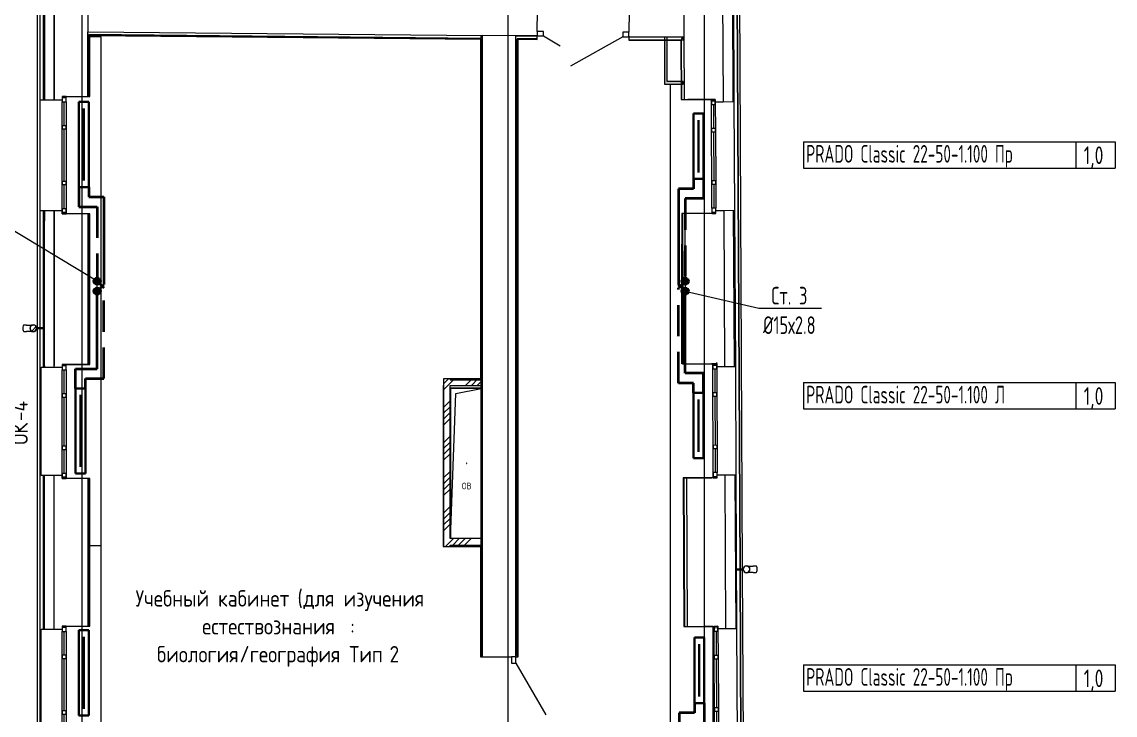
# Model space of a CAD drawing. Header units: millimetres. Extents: x -3929 to 624051, y 52832 to 514950.
# Drawn here: x 163627 to 180316, y 436324 to 446915 of the extents above; entities that cross this region are included whole.
import ezdxf
from ezdxf import colors
from ezdxf.entities.mleader import LeaderData, LeaderLine
from ezdxf.enums import TextEntityAlignment as Align
from ezdxf.math import Vec2, Vec3

# ---------------------------------------------------------------- set-up
doc = ezdxf.new("R2010")
doc.units = ezdxf.units.MM
for name, pattern in [('ADSK_Линия сетки', [25, 20, -2.5, 0, -2.5]), ('ADSK_Штриховая_ш2 п1', [3, 2, -1]), ('Hidden', [7.14375, 4.7625, -2.38125])]:
    doc.linetypes.add(name, pattern=pattern)
for name, color, linetype, lineweight in [('_ Окна', 7, 'Continuous', 9), ('Аннотация', 7, 'Continuous', 18), ('Двери', 7, 'Continuous', 9), ('Марки окон', 7, 'Continuous', 20), ('Марки помещений', 7, 'Continuous', 20), ('Обобщенные модели', 7, 'Continuous', 18), ('ОВ-О-Оборудование', 32, 'Continuous', 35), ('ОВ-ТЕКСТ', 7, 'Continuous', 25), ('Окна', 7, 'Continuous', 9), ('Оси', 253, 'Continuous', 9), ('Перекрытие', 7, 'Continuous', 18), ('Стены внутренние', 7, 'Continuous', 18), ('Стены наружные', 7, 'Continuous', 18), ('Стены несущие', 7, 'Continuous', 30), ('Стены отделка', 7, 'Continuous', 30), ('Стены штриховка', 7, 'Continuous', 9)]:
    doc.layers.add(name, color=color, linetype=linetype, lineweight=lineweight)
for name, color, linetype in [('ПРИБОРЫ', 3, 'Continuous'), ('статистика приборов', 252, 'Continuous'), ('стояки', 7, 'Continuous')]:
    doc.layers.add(name, color=color, linetype=linetype)
doc.layers.add('т11.1', color=1, linetype='Continuous', true_color=0xff0000)
doc.layers.add('т21.1', color=5, linetype='Continuous', true_color=0x0000ff)
doc.styles.add('GOST Common_2', font='GOST_Common.ttf', dxfattribs={"width": 0.9, "height": 250})
doc.styles.add('GOST Common_4', font='GOST_Common.ttf', dxfattribs={"width": 0.9, "height": 200})
doc.styles.add('СТИЛЬ', font='simplex.shx', dxfattribs={"width": 0.65})

# ---------------------------------------------------------------- blocks, each defined once
blk = doc.blocks.new('*U2874')
at = {"layer": 'ОВ-О-Оборудование', "color": 32, "ltscale": 0.1, "true_color": 0xcd6928}
for p, q in [((500, 75), (-500, 75)), ((-500, 75), (-500, -75)), ((-400, 0), (400, 0)), ((500, -75), (500, 75)), ((-500, -75), (500, -75))]:
    blk.add_line(p, q, dxfattribs=at)
blk = doc.blocks.new('*U2953')
at = {"layer": 'ОВ-О-Оборудование', "color": 32, "ltscale": 0.1, "true_color": 0xcd6928}
for p, q in [((650, 75), (-650, 75)), ((-650, 75), (-650, -75)), ((-550, 0), (550, 0)), ((650, -75), (650, 75)), ((-650, -75), (650, -75))]:
    blk.add_line(p, q, dxfattribs=at)
blk = doc.blocks.new('4 этаж')
at = {"layer": 'Стены внутренние', "lineweight": 0}
for points in [[(364176, 35786), (364216, 35786), (364216, 36427), (364176, 36427), (364176, 35856)], [(364302, 35746), (364441, 35746), (364441, 35786), (364176, 35786), (364176, 35746), (364290, 35746)]]:
    blk.add_hatch(color=253, dxfattribs=at).paths.add_polyline_path(points)
at = {"layer": '_ Окна', "color": 253, "lineweight": 0}
for p, q in [((355041, 35558), (354981, 35558)), ((354981, 35558), (354981, 35478)), ((355041, 35478), (355041, 35558)), ((355041, 35538), (354981, 35538)), ((354981, 35478), (355041, 35478)), ((355011, 35118), (355011, 35478)), ((364892, 35434), (364892, 35514)), ((364892, 35514), (364952, 35514)), ((364892, 35494), (364952, 35494)), ((364952, 35434), (364892, 35434)), ((364922, 35434), (364924, 35074)), ((364952, 35514), (364952, 35434)), ((354981, 35118), (355041, 35118)), ((354981, 35058), (354981, 35118)), ((355041, 35058), (354981, 35058)), ((355011, 34268), (355011, 35058)), ((355041, 35118), (355041, 35058)), ((364895, 35014), (364894, 35074)), ((364894, 35074), (364954, 35074)), ((364954, 35074), (364955, 35014)), ((364955, 35014), (364895, 35014)), ((364925, 35014), (364928, 34274)), ((354981, 34268), (355041, 34268)), ((354981, 34208), (354981, 34268)), ((355041, 34268), (355041, 34208)), ((364899, 34214), (364898, 34274)), ((364898, 34274), (364958, 34274)), ((364959, 34214), (364899, 34214)), ((364929, 34214), (364931, 33854)), ((364958, 34274), (364959, 34214)), ((355041, 34208), (354981, 34208)), ((355011, 33848), (355011, 34208)), ((354981, 33848), (355041, 33848)), ((354981, 33768), (354981, 33848)), ((355041, 33788), (354981, 33788)), ((355041, 33768), (354981, 33768)), ((355041, 33848), (355041, 33768)), ((364961, 33854), (364901, 33854)), ((364901, 33854), (364901, 33774)), ((364901, 33794), (364961, 33794)), ((364901, 33774), (364961, 33774)), ((364961, 33774), (364961, 33854)), ((355041, 31463), (354981, 31463)), ((354981, 31463), (354981, 31383)), ((355041, 31443), (354981, 31443)), ((354981, 31383), (355041, 31383)), ((355011, 31023), (355011, 31383)), ((355041, 31383), (355041, 31463)), ((364913, 31475), (364973, 31476)), ((364913, 31395), (364913, 31475)), ((364913, 31455), (364973, 31456)), ((364973, 31396), (364913, 31395)), ((364943, 31396), (364945, 31036)), ((364973, 31476), (364973, 31396)), ((354981, 31023), (355041, 31023)), ((354981, 30963), (354981, 31023)), ((355041, 30963), (354981, 30963)), ((355011, 30223), (355011, 30963)), ((355041, 31023), (355041, 30963)), ((364915, 31035), (364975, 31036)), ((364915, 30975), (364915, 31035)), ((364975, 30976), (364915, 30975)), ((364945, 30976), (364949, 30236)), ((364975, 31036), (364975, 30976)), ((354981, 30223), (355041, 30223)), ((354981, 30163), (354981, 30223)), ((355041, 30223), (355041, 30163)), ((364919, 30235), (364979, 30236)), ((364919, 30175), (364919, 30235)), ((364979, 30236), (364979, 30176)), ((355041, 30163), (354981, 30163)), ((355011, 29803), (355011, 30163)), ((364979, 30176), (364919, 30175)), ((364949, 30176), (364951, 29816)), ((354981, 29803), (355041, 29803)), ((354981, 29723), (354981, 29803)), ((355041, 29743), (354981, 29743)), ((355041, 29723), (354981, 29723)), ((355041, 29803), (355041, 29723)), ((364981, 29816), (364921, 29815)), ((364921, 29815), (364921, 29735)), ((364921, 29755), (364981, 29756)), ((364921, 29735), (364981, 29736)), ((364981, 29736), (364981, 29816)), ((355041, 27468), (354981, 27468)), ((354981, 27468), (354981, 27388)), ((355041, 27448), (354981, 27448)), ((354981, 27388), (355041, 27388)), ((355011, 27028), (355011, 27388)), ((355041, 27388), (355041, 27468)), ((364933, 27465), (364993, 27466)), ((364933, 27385), (364933, 27465)), ((364933, 27445), (364993, 27446)), ((364993, 27386), (364933, 27385)), ((364963, 27386), (364965, 27026)), ((364993, 27466), (364993, 27386)), ((354981, 27028), (355041, 27028)), ((354981, 26968), (354981, 27028)), ((355041, 26968), (354981, 26968)), ((355011, 26178), (355011, 26968)), ((355041, 27028), (355041, 26968)), ((364935, 27025), (364995, 27026)), ((364936, 26965), (364935, 27025)), ((364996, 26966), (364936, 26965)), ((364966, 26966), (364969, 26226)), ((364995, 27026), (364996, 26966)), ((364939, 26225), (364999, 26226)), ((364940, 26165), (364939, 26225)), ((364999, 26226), (365000, 26166)), ((354981, 26178), (355041, 26178)), ((354981, 26118), (354981, 26178)), ((355041, 26118), (354981, 26118)), ((355011, 25758), (355011, 26118)), ((355041, 26178), (355041, 26118)), ((365000, 26166), (364940, 26165)), ((364970, 26166), (364971, 25806))]:
    blk.add_line(p, q, dxfattribs=at)
at = {"layer": 'Двери', "color": 253, "lineweight": 0}
for p, q in [((362329, 36554), (362234, 36554)), ((362234, 36554), (362234, 36484)), ((362329, 36484), (362329, 36554)), ((362234, 36484), (362329, 36484)), ((362329, 36484), (362583, 36334)), ((363539, 36473), (362742, 36022)), ((363634, 36542), (363539, 36543)), ((363539, 36543), (363539, 36473)), ((363539, 36473), (363634, 36472)), ((363634, 36472), (363634, 36542)), ((361909, 26999), (361839, 26999)), ((361839, 26999), (361839, 26904)), ((361839, 26904), (361909, 26904)), ((361909, 26904), (361909, 26999)), ((361909, 26904), (362366, 26112))]:
    blk.add_line(p, q, dxfattribs=at)
at = {"layer": 'Обобщенные модели', "color": 253, "lineweight": 0}
for p, q in [((354437, 32068), (354395, 32068)), ((354437, 32068), (354443, 32068)), ((354443, 32068), (354448, 32068)), ((354448, 32068), (354454, 32068)), ((354454, 32068), (354459, 32068)), ((354459, 32068), (354465, 32068)), ((354465, 32068), (354470, 32068)), ((354470, 32068), (354475, 32068)), ((354475, 32068), (354480, 32068)), ((354480, 32068), (354484, 32068)), ((354484, 32068), (354489, 32068)), ((354489, 32068), (354493, 32068)), ((354493, 32068), (354498, 32068)), ((354498, 32068), (354502, 32068)), ((354502, 32068), (354506, 32068)), ((354506, 32068), (354510, 32068)), ((354510, 32068), (354513, 32068)), ((354513, 32068), (354516, 32068)), ((354516, 32068), (354520, 32068)), ((354520, 32068), (354523, 32068)), ((354523, 32068), (354525, 32068)), ((354525, 32068), (354528, 32068)), ((354395, 31968), (354437, 31968)), ((354439, 31968), (354437, 31968)), ((354445, 31968), (354439, 31968)), ((354451, 31968), (354445, 31968)), ((354456, 31968), (354451, 31968)), ((354461, 31968), (354456, 31968)), ((354467, 31968), (354461, 31968)), ((354472, 31968), (354467, 31968)), ((354477, 31968), (354472, 31968)), ((354482, 31968), (354477, 31968)), ((354486, 31968), (354482, 31968)), ((354491, 31968), (354486, 31968)), ((354495, 31968), (354491, 31968)), ((354499, 31968), (354495, 31968)), ((354504, 31968), (354499, 31968)), ((354507, 31968), (354504, 31968)), ((354511, 31968), (354507, 31968)), ((354515, 31968), (354511, 31968)), ((354518, 31968), (354515, 31968)), ((354521, 31968), (354518, 31968)), ((354524, 31968), (354521, 31968)), ((354526, 31968), (354524, 31968)), ((354528, 31968), (354526, 31968)), ((354691, 32023), (354592, 32023)), ((354592, 32013), (354691, 32013)), ((360908, 28805), (360908, 31105)), ((360908, 31105), (361379, 31105)), ((361379, 31105), (360908, 31105)), ((360908, 31105), (360908, 28805)), ((360991, 31021), (361379, 31099)), ((360908, 28805), (360991, 31021)), ((365441, 28387), (365443, 28387)), ((365443, 28387), (365445, 28387)), ((365445, 28387), (365448, 28387)), ((365448, 28387), (365451, 28387)), ((365451, 28387), (365455, 28387)), ((365455, 28387), (365458, 28387)), ((365458, 28387), (365462, 28387)), ((365462, 28387), (365466, 28387)), ((365466, 28387), (365470, 28387)), ((365470, 28387), (365474, 28387)), ((365474, 28387), (365478, 28387)), ((365478, 28387), (365483, 28387)), ((365483, 28387), (365487, 28387)), ((365487, 28387), (365492, 28387)), ((365492, 28387), (365497, 28387)), ((365497, 28387), (365502, 28387)), ((365502, 28387), (365508, 28387)), ((365508, 28387), (365513, 28387)), ((365513, 28387), (365518, 28387)), ((365518, 28387), (365524, 28387)), ((365524, 28387), (365530, 28387)), ((365530, 28387), (365532, 28387)), ((365574, 28387), (365532, 28387)), ((365378, 28341), (365279, 28341)), ((365279, 28331), (365378, 28331)), ((365444, 28287), (365442, 28287)), ((365447, 28287), (365444, 28287)), ((365450, 28287), (365447, 28287)), ((365453, 28287), (365450, 28287)), ((365456, 28287), (365453, 28287)), ((365460, 28287), (365456, 28287)), ((365464, 28287), (365460, 28287)), ((365468, 28287), (365464, 28287)), ((365472, 28287), (365468, 28287)), ((365476, 28287), (365472, 28287)), ((365481, 28287), (365476, 28287)), ((365485, 28287), (365481, 28287)), ((365490, 28287), (365485, 28287)), ((365495, 28287), (365490, 28287)), ((365500, 28287), (365495, 28287)), ((365505, 28287), (365500, 28287)), ((365510, 28287), (365505, 28287)), ((365516, 28287), (365510, 28287)), ((365521, 28287), (365516, 28287)), ((365527, 28287), (365521, 28287)), ((365532, 28287), (365527, 28287)), ((365532, 28287), (365575, 28287))]:
    blk.add_line(p, q, dxfattribs=at)
at = {"layer": 'Обобщенные модели', "color": 253, "linetype": 'Continuous', "lineweight": 0}
blk.add_line((354516, 31976), (354583, 32044), dxfattribs=at)
at = {"layer": 'Обобщенные модели', "color": 253, "lineweight": 0}
for centre, radius, start, end in [((354541, 32018), 52, 0, 180), ((354541, 32018), 50, 0, 180), ((354541, 32018), 52, 180, 0), ((354541, 32018), 50, 180, 0), ((361158, 29955), 2.5, 0, 180), ((361158, 29955), 2.5, 60, 165), ((361158, 29955), 2.5, 180, 0), ((361158, 29955), 2.5, 195, 270), ((361158, 29955), 2.5, 300, 0), ((365429, 28337), 52, 0.2912, 180.2912), ((365429, 28337), 50, 0.2912, 180.2912), ((365429, 28337), 52, 180.2912, 0.2912), ((365429, 28337), 50, 180.2912, 0.2912)]:
    blk.add_arc(centre, radius, start, end, dxfattribs=at)
for centre, major_axis, start_param, end_param in [((354395, 32018), (0, -50), 3.141593, 4.712389), ((354395, 32018), (0, -50), 4.712389, 6.283185), ((365575, 28337), (-0.3, 50), 4.712389, 6.283185), ((365575, 28337), (-0.3, 50), 3.141593, 4.712389)]:
    blk.add_ellipse(centre, major_axis=major_axis, ratio=0.309017, start_param=start_param, end_param=end_param, dxfattribs=at)
at = {"layer": 'Окна', "color": 253, "lineweight": 0}
for p, q in [((354981, 35558), (354981, 35478)), ((355041, 35558), (354981, 35558)), ((355041, 35478), (355041, 35558)), ((354981, 35118), (354981, 35478)), ((355041, 35478), (355041, 35118)), ((364952, 35514), (364892, 35514)), ((364892, 35514), (364892, 35434)), ((364894, 35074), (364892, 35434)), ((364952, 35434), (364952, 35514)), ((364952, 35434), (364954, 35074)), ((354981, 35118), (354981, 35058)), ((354981, 34268), (354981, 35058)), ((355041, 35058), (355041, 35118)), ((355041, 35058), (355041, 34268)), ((364894, 35074), (364895, 35014)), ((364955, 35014), (364954, 35074)), ((364898, 34274), (364895, 35014)), ((364955, 35014), (364958, 34274)), ((354981, 34268), (354981, 34208)), ((355041, 34208), (355041, 34268)), ((364898, 34274), (364899, 34214)), ((364901, 33854), (364899, 34214)), ((364959, 34214), (364958, 34274)), ((364959, 34214), (364961, 33854)), ((354981, 33848), (354981, 34208)), ((355041, 34208), (355041, 33848)), ((354981, 33848), (354981, 33768)), ((354981, 33768), (355041, 33768)), ((355041, 33768), (355041, 33848)), ((364901, 33854), (364901, 33774)), ((364901, 33774), (364961, 33774)), ((364961, 33774), (364961, 33854)), ((354981, 31463), (354981, 31383)), ((355041, 31463), (354981, 31463)), ((354981, 31023), (354981, 31383)), ((355041, 31383), (355041, 31463)), ((355041, 31383), (355041, 31023)), ((364973, 31476), (364913, 31475)), ((364913, 31475), (364913, 31395)), ((364915, 31035), (364913, 31395)), ((364973, 31396), (364973, 31476)), ((364973, 31396), (364975, 31036)), ((354981, 31023), (354981, 30963)), ((354981, 30223), (354981, 30963)), ((355041, 30963), (355041, 31023)), ((355041, 30963), (355041, 30223)), ((364915, 31035), (364915, 30975)), ((364919, 30235), (364915, 30975)), ((364975, 30976), (364975, 31036)), ((364975, 30976), (364979, 30236)), ((354981, 30223), (354981, 30163)), ((355041, 30163), (355041, 30223)), ((364919, 30235), (364919, 30175)), ((364979, 30176), (364979, 30236)), ((354981, 29803), (354981, 30163)), ((355041, 30163), (355041, 29803)), ((364921, 29815), (364919, 30175)), ((364979, 30176), (364981, 29816)), ((354981, 29803), (354981, 29723)), ((354981, 29723), (355041, 29723)), ((355041, 29723), (355041, 29803)), ((364921, 29815), (364921, 29735)), ((364921, 29735), (364981, 29736)), ((364981, 29736), (364981, 29816)), ((354981, 27468), (354981, 27388)), ((355041, 27468), (354981, 27468)), ((354981, 27028), (354981, 27388)), ((355041, 27388), (355041, 27468)), ((355041, 27388), (355041, 27028)), ((364993, 27466), (364933, 27465)), ((364933, 27465), (364933, 27385)), ((364935, 27025), (364933, 27385)), ((364993, 27386), (364993, 27466)), ((364993, 27386), (364995, 27026)), ((354981, 27028), (354981, 26968)), ((354981, 26178), (354981, 26968)), ((355041, 26968), (355041, 27028)), ((355041, 26968), (355041, 26178)), ((364935, 27025), (364936, 26965)), ((364939, 26225), (364936, 26965)), ((364996, 26966), (364995, 27026)), ((364996, 26966), (364999, 26226)), ((364939, 26225), (364940, 26165)), ((365000, 26166), (364999, 26226)), ((354981, 26178), (354981, 26118)), ((354981, 25758), (354981, 26118)), ((355041, 26118), (355041, 26178)), ((355041, 26118), (355041, 25758)), ((364941, 25805), (364940, 26165)), ((365000, 26166), (365001, 25806))]:
    blk.add_line(p, q, dxfattribs=at)
at = {"layer": 'Оси', "color": 253, "linetype": 'ADSK_Линия сетки', "lineweight": 0}
for p, q in [((355288, -2196), (355288, 46265)), ((361788, -2196), (361788, 46378)), ((364788, -2196), (364788, 46378))]:
    blk.add_line(p, q, dxfattribs=at)
at = {"layer": 'Перекрытие', "color": 253, "lineweight": 0}
for p, q in [((355391, 36469), (355371, 36469)), ((355577, 36469), (355403, 36469)), ((355577, 21299), (355577, 36469)), ((364261, 35746), (364261, 20535)), ((364892, 35512), (364533, 35512)), ((364441, 31475), (364441, 33306)), ((355381, 31463), (355041, 31463)), ((364451, 31475), (364441, 31475)), ((364913, 31475), (364893, 31475)), ((364917, 29735), (364917, 30538)), ((364477, 29733), (364477, 29735)), ((364477, 29735), (364897, 29735)), ((355403, 28702), (355577, 28702)), ((364920, 27465), (364789, 27465)), ((364920, 25725), (364920, 27465))]:
    blk.add_line(p, q, dxfattribs=at)
at = {"layer": 'Стены наружные', "color": 253, "lineweight": 0}
for p, q in [((354606, 32023), (354606, 43114)), ((354641, 43114), (354641, 32023)), ((365254, 43086), (365329, 28341)), ((365329, 28341), (365254, 43086)), ((365289, 43086), (365364, 28341)), ((354641, 35508), (354691, 35508)), ((365251, 33816), (365242, 35481)), ((354691, 33813), (354641, 33813)), ((354606, 20428), (354606, 32014)), ((354641, 32014), (354641, 20428)), ((354661, 29768), (354661, 31423)), ((354661, 31423), (354691, 31423)), ((365271, 29777), (365263, 31437)), ((354691, 29768), (354661, 29768)), ((365329, 28332), (365367, 20788)), ((365367, 20833), (365329, 28332)), ((365364, 28332), (365402, 20834)), ((354661, 25723), (354661, 27423)), ((354661, 27423), (354691, 27423)), ((365292, 25767), (365283, 27432))]:
    blk.add_line(p, q, dxfattribs=at)
at = {"layer": 'Стены несущие', "color": 253, "lineweight": 0}
for p, q in [((354861, 43350), (354861, 35508)), ((365033, 43281), (365072, 35480)), ((354861, 35508), (354861, 42760)), ((362234, 36554), (362237, 36864)), ((363637, 36852), (363634, 36542)), ((355371, 36545), (361399, 36492)), ((355371, 35558), (355371, 36545)), ((361399, 26999), (361399, 36492)), ((361909, 36487), (362234, 36484)), ((361909, 26999), (361909, 36487)), ((362223, 36485), (361929, 36487)), ((363634, 36472), (364477, 36465)), ((364468, 36465), (363643, 36472)), ((364482, 35512), (364477, 36465)), ((355041, 35558), (355371, 35558)), ((354861, 35508), (354981, 35508)), ((364482, 35512), (364892, 35514)), ((364952, 35479), (365072, 35480)), ((354861, 33813), (354861, 31443)), ((354981, 33813), (354861, 33813)), ((355371, 33768), (355041, 33768)), ((355371, 33768), (355371, 31463)), ((364901, 33774), (364491, 33772)), ((364503, 31473), (364491, 33772)), ((365081, 33815), (364961, 33814)), ((365081, 33815), (365093, 31436)), ((354861, 31423), (354861, 33659)), ((354861, 31423), (354981, 31423)), ((355041, 31463), (355371, 31463)), ((364503, 31473), (364913, 31475)), ((364972, 31496), (364973, 31476)), ((364973, 31436), (365093, 31436)), ((361399, 31245), (360804, 31245)), ((360804, 31245), (360804, 28696)), ((360804, 31145), (360810, 31145)), ((360904, 31145), (361399, 31145)), ((360904, 28805), (360904, 31145)), ((354861, 27423), (354861, 29768)), ((354981, 29768), (354861, 29768)), ((355371, 29723), (355041, 29723)), ((355371, 29723), (355371, 27468)), ((364921, 29735), (364511, 29733)), ((364511, 29733), (364523, 27463)), ((365101, 29776), (364981, 29776)), ((365113, 27431), (365101, 29776)), ((361399, 28805), (360904, 28805)), ((360804, 28696), (360810, 28696)), ((360810, 28684), (360904, 28684)), ((360904, 28684), (360904, 28705)), ((360904, 28705), (361399, 28705)), ((354861, 27423), (354981, 27423)), ((355041, 27468), (355371, 27468)), ((364523, 27463), (364933, 27465)), ((364993, 27431), (365113, 27431)), ((361399, 26999), (361839, 26999))]:
    blk.add_line(p, q, dxfattribs=at)
at = {"layer": 'Стены отделка', "color": 253, "lineweight": 0}
for p, q in [((354691, 43521), (354691, 35508)), ((365242, 35481), (365202, 43450)), ((355369, 36545), (355368, 36505)), ((355368, 36505), (361379, 36452)), ((355371, 36545), (355369, 36545)), ((355391, 36385), (355371, 36385)), ((355391, 36505), (355391, 36385)), ((361373, 36447), (355391, 36505)), ((355403, 35558), (355403, 36492)), ((355403, 36492), (361372, 36435)), ((361379, 36441), (361367, 36441)), ((361367, 36441), (361367, 31242)), ((361372, 36435), (361373, 36447)), ((361379, 36452), (361380, 36492)), ((361379, 28684), (361379, 36441)), ((361929, 36487), (361909, 36487)), ((361929, 36487), (361929, 36487)), ((361929, 36447), (361929, 36435)), ((361941, 36435), (362233, 36432)), ((361941, 26999), (361941, 36435)), ((362222, 36445), (362233, 36444)), ((362234, 36484), (362223, 36485)), ((362233, 36444), (362234, 36484)), ((362233, 36432), (362233, 36444)), ((363634, 36472), (363633, 36432)), ((363642, 36432), (363633, 36432)), ((363633, 36432), (363633, 36420)), ((363633, 36420), (364425, 36413)), ((363643, 36472), (363634, 36472)), ((364176, 36467), (364176, 35746)), ((364216, 35786), (364216, 36467)), ((364425, 36413), (364430, 35511)), ((364477, 36445), (364437, 36445)), ((364437, 36445), (364437, 36415)), ((364437, 36425), (364467, 36425)), ((364467, 36425), (364468, 36465)), ((361399, 36372), (361379, 36372)), ((364176, 35746), (364461, 35746)), ((364461, 35786), (364216, 35786)), ((364461, 35746), (364461, 35786)), ((355371, 35558), (355403, 35558)), ((354691, 35508), (354711, 35508)), ((354711, 35508), (354861, 35508)), ((364430, 35511), (364482, 35512)), ((365072, 35480), (365242, 35481)), ((354691, 33813), (354691, 31423)), ((354711, 33813), (354691, 33813)), ((354861, 33813), (354711, 33813)), ((354711, 33813), (354711, 33659)), ((354861, 33659), (354861, 33813)), ((355403, 33768), (355371, 33768)), ((355391, 33768), (355391, 33614)), ((355403, 31463), (355403, 33768)), ((364491, 33772), (364439, 33771)), ((364439, 33771), (364451, 31473)), ((365251, 33816), (365081, 33815)), ((365263, 31437), (365251, 33816)), ((354691, 31423), (354861, 31423)), ((354711, 31443), (354711, 31423)), ((355371, 31463), (355403, 31463)), ((355391, 31483), (355391, 31463)), ((364451, 31473), (364503, 31473)), ((364463, 31493), (364463, 31473)), ((364503, 31473), (364503, 31473)), ((365093, 31436), (365263, 31437)), ((365243, 31437), (365243, 31457)), ((361367, 31242), (360904, 31242)), ((360904, 31242), (360904, 31230)), ((360904, 31230), (361379, 31230)), ((360804, 31145), (360798, 31145)), ((360798, 31145), (360798, 28686)), ((360810, 28696), (360810, 31145)), ((354691, 29768), (354691, 27423)), ((354861, 29768), (354691, 29768)), ((355403, 29723), (355371, 29723)), ((355403, 27468), (355403, 29723)), ((364511, 29733), (364459, 29733)), ((364459, 29733), (364471, 27463)), ((365271, 29777), (365101, 29776)), ((365283, 27432), (365271, 29777)), ((361399, 29340), (361379, 29340)), ((360800, 28684), (360810, 28684)), ((361379, 28696), (360904, 28696)), ((360904, 28684), (361367, 28684)), ((361367, 28684), (361367, 26999)), ((354691, 27423), (354861, 27423)), ((355371, 27468), (355403, 27468)), ((364471, 27463), (364523, 27463)), ((365113, 27431), (365283, 27432)), ((361367, 26999), (361399, 26999)), ((361379, 26999), (361379, 27020)), ((361909, 26999), (361941, 26999)), ((361929, 27020), (361929, 26999))]:
    blk.add_line(p, q, dxfattribs=at)
at = {"layer": 'Стены штриховка', "color": 253, "lineweight": 0}
for p, q in [((354711, 35508), (354711, 43521)), ((354711, 43501), (354711, 35508)), ((365183, 43280), (365222, 35480)), ((355371, 36925), (355371, 36545)), ((364477, 36465), (364475, 36845)), ((355391, 35558), (355391, 36385)), ((355401, 35558), (355401, 36494)), ((355401, 36494), (361372, 36437)), ((361369, 36441), (361369, 31240)), ((361909, 36487), (361399, 36492)), ((361929, 36447), (362222, 36445)), ((361929, 27020), (361929, 36435)), ((361939, 36437), (362233, 36434)), ((361939, 26999), (361939, 36437)), ((363633, 36422), (364427, 36415)), ((363642, 36432), (364437, 36425)), ((364427, 36415), (364432, 35511)), ((364442, 35511), (364437, 36415)), ((354711, 31443), (354711, 33813)), ((355401, 31463), (355401, 33768)), ((364441, 33771), (364453, 31473)), ((364451, 33771), (364463, 31493)), ((365243, 31457), (365231, 33815)), ((355391, 33614), (355391, 31483)), ((361369, 31240), (360904, 31240)), ((360800, 31145), (360800, 28684)), ((354711, 27423), (354711, 29768)), ((355391, 27468), (355391, 29723)), ((355401, 27468), (355401, 29723)), ((364461, 29733), (364473, 27463)), ((364471, 29733), (364483, 27463)), ((365251, 29777), (365263, 27432)), ((360798, 28686), (360798, 28684)), ((360810, 28686), (360798, 28686)), ((360798, 28684), (360800, 28684)), ((360904, 28686), (361369, 28686)), ((361369, 28686), (361369, 26999)), ((361379, 27020), (361379, 28684))]:
    blk.add_line(p, q, dxfattribs=at)
at = {"layer": 'Стены штриховка', "color": 253, "linetype": 'Continuous', "lineweight": 0}
for p, q in [((360804, 31169), (360880, 31245)), ((360869, 31145), (360969, 31245)), ((361139, 31145), (361239, 31245)), ((361229, 31145), (361329, 31245)), ((360804, 31080), (360869, 31145)), ((361318, 31145), (361379, 31206)), ((360804, 30810), (360904, 30910)), ((360804, 30720), (360904, 30820)), ((360804, 30631), (360904, 30731)), ((360804, 30541), (360904, 30641)), ((360804, 30271), (360904, 30371)), ((360804, 30181), (360904, 30281)), ((360804, 30092), (360904, 30192)), ((360804, 30002), (360904, 30102)), ((360804, 29732), (360904, 29832)), ((360804, 29643), (360904, 29743)), ((360804, 29553), (360904, 29653)), ((360804, 29463), (360904, 29563)), ((360804, 29194), (360904, 29294)), ((360804, 29104), (360904, 29204)), ((360804, 29014), (360904, 29114)), ((360804, 28924), (360904, 29024)), ((360833, 28684), (360904, 28755)), ((360904, 28755), (360953, 28805)), ((360943, 28705), (361043, 28805)), ((361033, 28705), (361133, 28805)), ((361123, 28705), (361223, 28805)), ((361392, 28705), (361399, 28711))]:
    blk.add_line(p, q, dxfattribs=at)
at = {"layer": 'Аннотация', "color": 253, "lineweight": 0, "style": 'GOST Common_4', "width": 0.9}
blk.add_text('ОВ', height=100, dxfattribs=at).set_placement((361083, 29559))
at = {"layer": 'Марки окон', "color": 253, "lineweight": 0, "style": 'GOST Common_2', "width": 0.9}
for s, p in [('-4', (354457, 30601)), ('ОК', (354457, 30241))]:
    blk.add_text(s, height=250, rotation=90, dxfattribs=at).set_placement(p)
at = {"layer": 'Марки помещений', "color": 253, "lineweight": 0, "style": 'GOST Common_2', "width": 0.9}
for s, p in [('(', (358574, 27767)), ('Учебный кабинет ', (356102, 27767)), ('для изучения', (358664, 27767)), ('естествознания', (357118, 27341)), (':', (359379, 27341)), ('биология', (356428, 26915)), ('/', (357688, 26915)), ('география Тип ', (357845, 26915)), ('2', (359979, 26915))]:
    blk.add_text(s, height=250, dxfattribs=at).set_placement(p)

msp = doc.modelspace()

# ---------------------------------------------------------------- hatches: boundary and pattern name
at = {"layer": 'т11.1', "lineweight": 40}
h = msp.add_hatch(color=256, dxfattribs=at)
h.dxf.hatch_style = 1
h.paths.add_polyline_path([(164827.183, 442801.736, 1), (164727.183, 442801.736, 1)])
h = msp.add_hatch(color=256, dxfattribs=at)
h.dxf.hatch_style = 1
h.paths.add_polyline_path([(173802.86, 442801.736, 1), (173702.86, 442801.736, 1)])
at = {"layer": 'т21.1', "linetype": 'ADSK_Штриховая_ш2 п1', "lineweight": 40, "ltscale": 50}
h = msp.add_hatch(color=256, dxfattribs=at)
h.dxf.hatch_style = 1
h.paths.add_polyline_path([(164827.183, 442951.736, 1), (164727.183, 442951.736, 1)])
h = msp.add_hatch(color=256, dxfattribs=at)
h.dxf.hatch_style = 1
h.paths.add_polyline_path([(173802.86, 442951.736, 1), (173702.86, 442951.736, 1)])

# ---------------------------------------------------------------- linework, layer by layer
at = {"layer": 'ПРИБОРЫ', "color": 7, "lineweight": 15}
for p, q in [((175556.839, 445081.937), (180316.459, 445081.937)), ((175556.839, 445081.937), (180316.459, 445081.937)), ((175556.839, 445081.937), (175556.839, 444681.937)), ((179716.459, 445081.937), (179716.459, 444681.937)), ((180316.459, 445081.937), (180316.459, 444681.937)), ((175556.839, 444681.937), (180316.459, 444681.937)), ((175556.839, 441403.446), (180316.459, 441403.446)), ((175556.839, 441403.446), (180316.459, 441403.446)), ((175556.839, 441403.446), (175556.839, 441003.446)), ((179716.459, 441403.446), (179716.459, 441003.446)), ((180316.459, 441403.446), (180316.459, 441003.446)), ((175556.839, 441003.446), (180316.459, 441003.446)), ((175556.839, 437090.662), (180316.459, 437090.662)), ((175556.839, 437090.662), (180316.459, 437090.662)), ((175556.839, 437090.662), (175556.839, 436690.662)), ((179716.459, 437090.662), (179716.459, 436690.662)), ((180316.459, 437090.662), (180316.459, 436690.662)), ((175556.839, 436690.662), (180316.459, 436690.662))]:
    msp.add_line(p, q, dxfattribs=at)
at = {"layer": 'т11.1', "lineweight": 40}
for p, q in [((173881.519, 444514.731), (173881.519, 444364.731)), ((164648.524, 444390.809), (164648.524, 444240.809)), ((173881.519, 444364.731), (173651.862, 444364.731)), ((173651.862, 444364.731), (173651.862, 442902.734)), ((164648.524, 444240.809), (164878.181, 444240.809)), ((164878.181, 444240.809), (164878.181, 442902.734)), ((164777.183, 442801.736), (164878.181, 442902.734)), ((164778.172, 441616.382), (164777.183, 442801.736)), ((173752.86, 442801.736), (173651.862, 442902.734)), ((173751.862, 441547.821), (173752.86, 442801.736)), ((164446.377, 441316.382), (164446.377, 441616.382)), ((164446.377, 441616.382), (164778.172, 441616.382)), ((174031.519, 441547.821), (173751.862, 441547.821)), ((174031.519, 441247.821), (174031.519, 441547.821)), ((173893.279, 436508.755), (173893.279, 436358.755)), ((173893.279, 436358.755), (173663.621, 436358.755)), ((173663.621, 436358.755), (173663.621, 434896.758))]:
    msp.add_line(p, q, dxfattribs=at)
for centre in [(164777.183, 442801.736), (173752.86, 442801.736)]:
    msp.add_circle(centre, 50, dxfattribs=at)
at = {"layer": 'т21.1', "linetype": 'Hidden', "lineweight": 40, "ltscale": 100}
for p, q in [((174031.519, 444514.731), (174031.519, 444214.731)), ((164498.524, 444390.809), (164498.524, 444090.809)), ((174031.519, 444214.731), (173751.862, 444214.731)), ((173751.862, 444214.731), (173752.86, 442951.736)), ((164498.524, 444090.809), (164778.181, 444090.809)), ((164778.181, 444090.809), (164777.183, 442951.736)), ((164777.183, 442951.736), (164878.181, 442850.739)), ((173752.86, 442951.736), (173651.862, 442850.739)), ((164878.181, 441466.382), (164878.181, 442850.739)), ((173651.862, 441397.821), (173651.862, 442850.739)), ((164596.377, 441316.382), (164596.377, 441466.382)), ((164596.377, 441466.382), (164878.181, 441466.382)), ((173881.519, 441397.821), (173651.862, 441397.821)), ((173881.519, 441247.821), (173881.519, 441397.821)), ((174043.279, 436508.755), (174043.279, 436208.755))]:
    msp.add_line(p, q, dxfattribs=at)
at = {"layer": 'т21.1', "lineweight": 40, "ltscale": 50}
for centre in [(164777.183, 442951.736), (173752.86, 442951.736)]:
    msp.add_circle(centre, 50, dxfattribs=at)

# ---------------------------------------------------------------- block references
at = {"layer": 'ОВ-О-Оборудование', "ltscale": 10}
for name, p, rotation in [('*U2953', (164573.524, 445040.809), 90.00000000000001), ('*U2874', (173956.519, 440747.821), 270), ('*U2953', (164573.524, 436971.004), 90.00000000000001)]:
    msp.add_blockref(name, p, dxfattribs=dict(at, rotation=rotation))
at = {"layer": 'ОВ-О-Оборудование', "ltscale": 10, "xscale": -1}
for name, p, rotation in [('*U2874', (173956.519, 445014.731), 270), ('*U2953', (164521.377, 440666.382), 90), ('*U2874', (173968.279, 437008.755), 270)]:
    msp.add_blockref(name, p, dxfattribs=dict(at, rotation=rotation))
at = {"layer": 'стояки', "color": 5, "lineweight": 40}
msp.add_blockref('4 этаж', (-190738.98, 410215.433), dxfattribs=at)

# ---------------------------------------------------------------- texts
at = {"layer": 'статистика приборов', "color": 7, "style": 'СТИЛЬ', "width": 0.6}
for s, p in [('PRADO Classic 22-50-1.100 Пр      ', (175599.815, 444763.79)), ('PRADO Classic 22-50-1.100 Л      ', (175599.815, 441085.299)), ('PRADO Classic 22-50-1.100 Пр      ', (175599.815, 436772.515))]:
    msp.add_text(s, height=270, dxfattribs=at).set_placement(p)
at = {"layer": 'статистика приборов', "color": 7, "style": 'СТИЛЬ', "width": 0.7}
for p in [(179987.525, 444742.388), (179987.525, 441063.897), (179987.525, 436751.113)]:
    msp.add_text('1,0', height=270, dxfattribs=at).set_placement(p, align=Align.CENTER)

# ---------------------------------------------------------------- leaders
at = {"layer": 'ОВ-ТЕКСТ', "color": 7}
ml = msp.add_multileader_mtext('Standard', dxfattribs=at)
ml.set_content('\\A1;Ст. 35^J%%C15х2.8 ', color=7, style='СТИЛЬ')
ml.set_leader_properties(color=7, lineweight=18)
ml.build(insert=Vec2(0, 0))
ml.multileader.update_dxf_attribs({"text_left_attachment_type": 6, "text_right_attachment_type": 6, "dogleg_length": 0.36, "arrow_head_size": 0.126})
ctx = ml.context
ctx.base_point, ctx.char_height, ctx.arrow_head_size, ctx.landing_gap_size, ctx.plane_origin = Vec3(162388.778, 443831.236), 270, 0.126, 0.063, Vec3(168801.623, 438998.951)
ctx.left_attachment, ctx.right_attachment, ctx.text_align_type = 6, 6, 1
notes = []
notes.append((ctx, [(1, (1, 1, 0), (163325.156, 443831.236), (-1, 0), 0.252, [(0, [(164777.183, 442801.736), (164777.183, 442951.736)], 0, [])])]))
ctx.mtext.insert, ctx.mtext.width, ctx.mtext.alignment, ctx.mtext.flow_direction = Vec3(162856.841, 444155.236), 1404.14984, 2, 5
ml = msp.add_multileader_mtext('Standard', dxfattribs=at)
ml.set_content('\\A1;Ст. 3^J%%C15х2.8 ', color=7, style='СТИЛЬ')
ml.set_leader_properties(color=7, lineweight=18)
ml.build(insert=Vec2(0, 0))
ml.multileader.update_dxf_attribs({"text_left_attachment_type": 6, "text_right_attachment_type": 6, "dogleg_length": 0.36, "arrow_head_size": 0.126})
ctx = ml.context
ctx.base_point, ctx.char_height, ctx.arrow_head_size, ctx.landing_gap_size, ctx.plane_origin = Vec3(174875.49, 442542.802), 270, 0.126, 0.063, Vec3(177256.81, 440369.02)
ctx.left_attachment, ctx.right_attachment, ctx.text_align_type = 6, 6, 1
notes.append((ctx, [(0, (1, 1, 0), (174875.238, 442542.802), (1, 0), 0.252, [(0, [(173752.86, 442951.736), (173752.86, 442801.736)], 0, [])])]))
ctx.mtext.insert, ctx.mtext.width, ctx.mtext.alignment, ctx.mtext.flow_direction = Vec3(175343.553, 442866.802), 1404.14984, 2, 5
for ctx, leaders in notes:
    for number, flags, end, landing, length, lines in leaders:
        leader = LeaderData()
        leader.index, (leader.has_last_leader_line, leader.has_dogleg_vector, leader.attachment_direction) = number, flags
        leader.last_leader_point, leader.dogleg_vector, leader.dogleg_length = Vec3(end), Vec3(landing), length
        for number, points, colour, breaks in lines:
            line = LeaderLine()
            line.index, line.vertices, line.color, line.breaks = number, Vec3.list(points), colors.encode_raw_color(colour), breaks
            leader.lines.append(line)
        ctx.leaders.append(leader)

doc.saveas('drawing.dxf')
